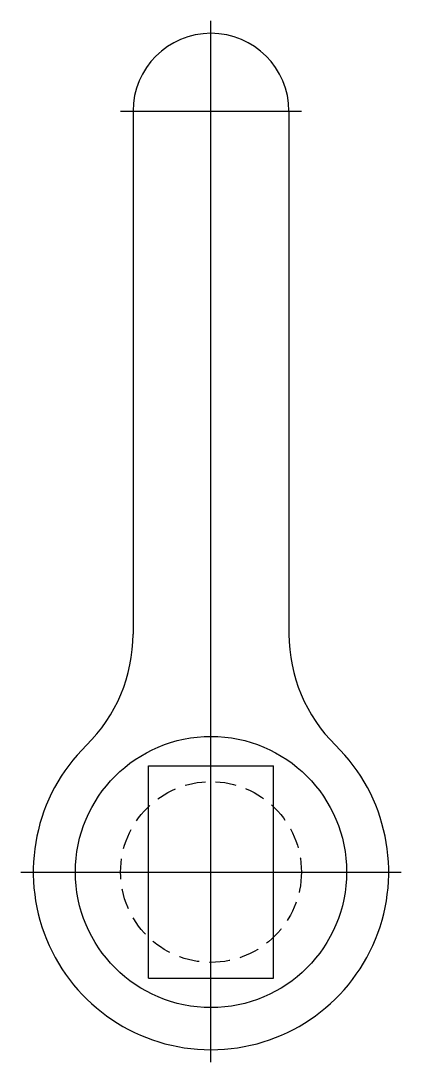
# Model space of a CAD drawing. Extents: x 143 to 189, y -74 to 53.
import ezdxf

# ---------------------------------------------------------------- set-up
doc = ezdxf.new("R2010")
doc.units = 0
doc.header["$LTSCALE"] = 10
doc.linetypes.add('HIDDEN', pattern=[0.375, 0.25, -0.125])
doc.layers.get('0').update_dxf_attribs({"linetype": 'CONTINUOUS'})
doc.layers.add('HID', color=7, linetype='HIDDEN')

msp = doc.modelspace()

# ---------------------------------------------------------------- linework, layer by layer
for p, q in [((166.2, -74.03), (166.2, 52.89)), ((155.18, 41.87), (177.22, 41.87)), ((156.7, 41.87), (156.7, -21.85)), ((175.7, 41.87), (175.7, -21.85)), ((158.6, -63.77), (158.6, -37.93)), ((158.6, -37.93), (173.8, -37.93)), ((173.8, -63.77), (173.8, -37.93)), ((143.02, -50.85), (189.38, -50.85)), ((158.6, -63.77), (173.8, -63.77))]:
    msp.add_line(p, q)
msp.add_circle((166.2, -50.85), 16.53)
for centre, radius, start, end in [((166.2, 41.87), 9.5, 0, 180), ((137.7, -21.85), 19, 314.502, 0), ((194.7, -21.85), 19, 180, 225.498), ((166.2, -50.85), 21.66, 134.502, 45.498)]:
    msp.add_arc(centre, radius, start, end)
at = {"layer": 'HID'}
msp.add_circle((166.2, -50.85), 11.02, dxfattribs=at)

doc.saveas('drawing.dxf')
